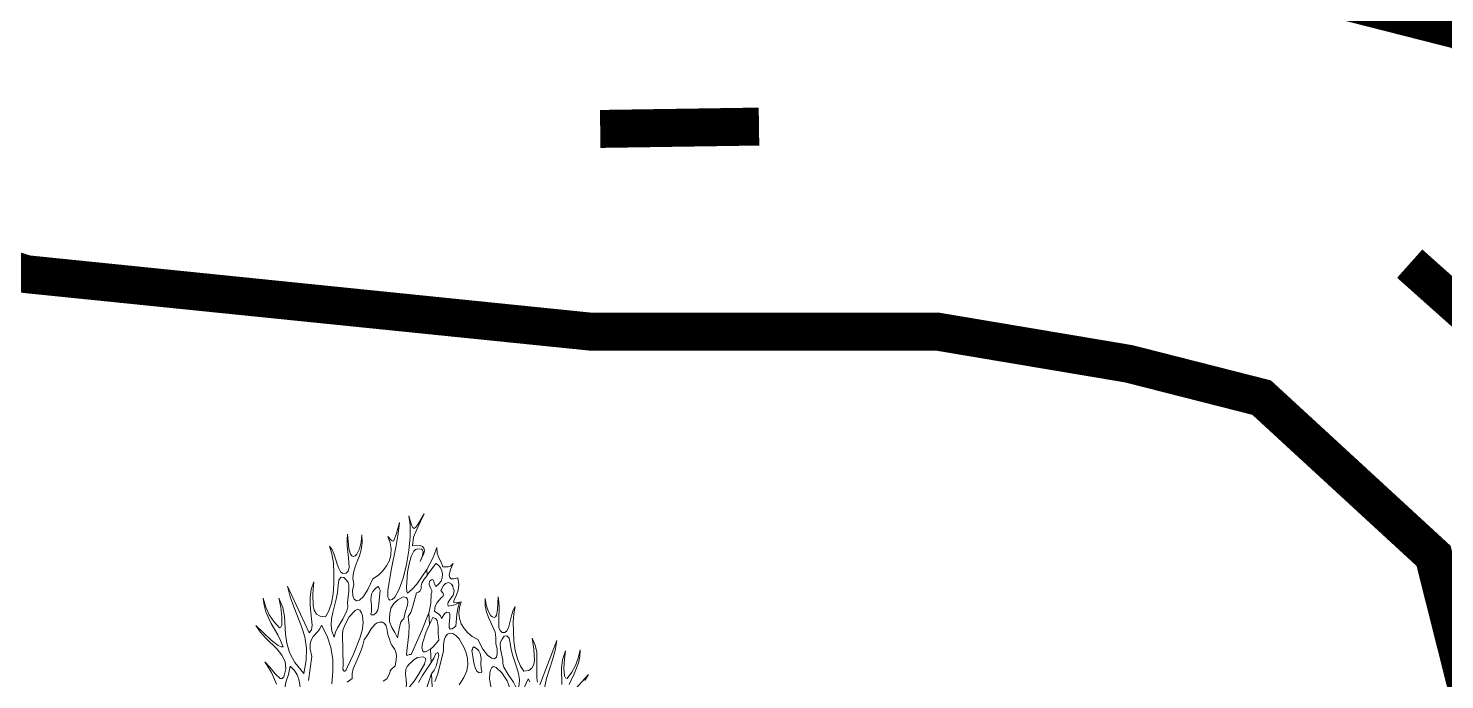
# Model space of a CAD drawing. Header units: inches. Extents: x -8940 to 26362, y -28010 to 990.
# Drawn here: x 4397.343 to 4401.739, y -7377.261 to -7375.24 of the extents above; entities that cross this region are included whole.
import ezdxf

# ---------------------------------------------------------------- set-up
doc = ezdxf.new("R2010")
doc.units = ezdxf.units.IN
doc.header["$MEASUREMENT"] = 0
doc.layers.add('Text', color=7, linetype='Continuous')
doc.layers.add('TREE', color=3, linetype='Continuous', lineweight=15)

# ---------------------------------------------------------------- blocks, each defined once
blk = doc.blocks.new('tree2')
at = {"layer": 'TREE'}
for points in [[(5207.2085, 5948.4395), (5207.207, 5948.4718), (5207.1941, 5948.4339)], [(5207.1753, 5948.4503), (5207.1851, 5948.4672), (5207.2061, 5948.4986), (5207.2042, 5948.5306), (5207.1919, 5948.5242), (5207.1882, 5948.5242), (5207.1854, 5948.526), (5207.1836, 5948.5337), (5207.1851, 5948.5454), (5207.1934, 5948.5725), (5207.2015, 5948.5904), (5207.1999, 5948.6184), (5207.1833, 5948.5756), (5207.158, 5948.518), (5207.154, 5948.518), (5207.1494, 5948.5162), (5207.1472, 5948.5162), (5207.146, 5948.5174), (5207.1469, 5948.5257), (5207.1519, 5948.5667), (5207.1531, 5948.5873), (5207.1503, 5948.6092), (5207.1571, 5948.6193), (5207.1617, 5948.6341), (5207.1703, 5948.6661), (5207.1753, 5948.6677), (5207.1787, 5948.6701), (5207.1814, 5948.676), (5207.1817, 5948.6831), (5207.1836, 5948.6895), (5207.1888, 5948.6991), (5207.1959, 5948.7083), (5207.1956, 5948.7222), (5207.1716, 5948.6871), (5207.1596, 5948.6741), (5207.1491, 5948.6658), (5207.1469, 5948.6689), (5207.146, 5948.6803), (5207.1488, 5948.7163), (5207.1525, 5948.736), (5207.1577, 5948.7539), (5207.1642, 5948.7665), (5207.1682, 5948.7705), (5207.1728, 5948.772), (5207.1827, 5948.7717), (5207.1851, 5948.7693), (5207.1864, 5948.7659), (5207.1848, 5948.7557), (5207.1796, 5948.7419), (5207.1882, 5948.761), (5207.1894, 5948.7684), (5207.1882, 5948.7742), (5207.1848, 5948.7782), (5207.179, 5948.7807), (5207.1605, 5948.7798), (5207.1633, 5948.8004), (5207.171, 5948.8192), (5207.1802, 5948.8379), (5207.1888, 5948.8567), (5207.1737, 5948.8306), (5207.1685, 5948.8241), (5207.1648, 5948.8216), (5207.1614, 5948.8235), (5207.1586, 5948.829), (5207.1519, 5948.8518), (5207.1553, 5948.8302), (5207.1553, 5948.8013), (5207.1522, 5948.7684), (5207.1466, 5948.7342), (5207.1386, 5948.7018), (5207.1291, 5948.675), (5207.118, 5948.656), (5207.1122, 5948.6504), (5207.1063, 5948.6483), (5207.1035, 5948.651), (5207.1017, 5948.656), (5207.1017, 5948.6717), (5207.1094, 5948.7206), (5207.1214, 5948.7801), (5207.1263, 5948.8093), (5207.1294, 5948.8355), (5207.1217, 5948.8065), (5207.1158, 5948.7927), (5207.1131, 5948.7908), (5207.11, 5948.7921), (5207.1011, 5948.8016), (5207.1069, 5948.7871), (5207.1094, 5948.7724), (5207.1085, 5948.7579), (5207.1051, 5948.744), (5207.0986, 5948.7311), (5207.0897, 5948.7191), (5207.0786, 5948.7086), (5207.0657, 5948.7), (5207.0536, 5948.6744), (5207.0429, 5948.6575), (5207.0336, 5948.6489), (5207.0259, 5948.6467), (5207.0204, 5948.6507), (5207.0173, 5948.6593), (5207.0167, 5948.6717), (5207.0195, 5948.6864), (5207.0173, 5948.7015), (5207.0188, 5948.7154), (5207.0225, 5948.7286), (5207.0278, 5948.7416), (5207.033, 5948.7554), (5207.0373, 5948.7702), (5207.0395, 5948.7868), (5207.0386, 5948.8056), (5207.037, 5948.7887), (5207.033, 5948.772), (5207.0268, 5948.7594), (5207.0228, 5948.7557), (5207.0182, 5948.7542), (5207.0145, 5948.7557), (5207.0118, 5948.7597), (5207.0078, 5948.7733), (5207.0047, 5948.8072), (5207.0031, 5948.7936), (5207.0034, 5948.7791), (5207.0068, 5948.7505), (5207.0081, 5948.7271), (5207.0059, 5948.7188), (5207.0007, 5948.7135), (5206.9933, 5948.7129), (5206.9877, 5948.7169), (5206.9834, 5948.7246), (5206.9797, 5948.7351), (5206.972, 5948.7588), (5206.9671, 5948.7696), (5206.9613, 5948.7785), (5206.9665, 5948.76), (5206.9702, 5948.7382), (5206.9717, 5948.7138), (5206.9717, 5948.6886), (5206.9696, 5948.6643), (5206.9656, 5948.6418), (5206.9597, 5948.623), (5206.9517, 5948.6088), (5206.9388, 5948.6098), (5206.9298, 5948.615), (5206.9243, 5948.6242), (5206.9215, 5948.6359), (5206.9212, 5948.6643), (5206.9234, 5948.6932), (5206.9166, 5948.6747), (5206.9141, 5948.6556), (5206.9144, 5948.6369), (5206.9163, 5948.6187), (5206.9191, 5948.5885), (5206.9175, 5948.5771), (5206.9123, 5948.5697), (5206.8596, 5948.6821), (5206.8661, 5948.6569), (5206.8747, 5948.6326), (5206.8938, 5948.5851), (5206.9012, 5948.5602), (5206.9052, 5948.5334), (5206.9049, 5948.5045), (5206.8988, 5948.4718), (5206.8772, 5948.4983), (5206.8643, 5948.5223), (5206.8578, 5948.5451), (5206.855, 5948.567), (5206.8529, 5948.6095), (5206.8486, 5948.631), (5206.8393, 5948.6538), (5206.8436, 5948.6319), (5206.8464, 5948.6079), (5206.8461, 5948.5891), (5206.8439, 5948.5836), (5206.8405, 5948.5817), (5206.8267, 5948.5971), (5206.8156, 5948.6135), (5206.8073, 5948.6319), (5206.8011, 5948.6538), (5206.8033, 5948.6363), (5206.8079, 5948.6205), (5206.8138, 5948.6058), (5206.8208, 5948.5922), (5206.8362, 5948.5654), (5206.843, 5948.5513), (5206.8492, 5948.5362), (5206.8442, 5948.5362), (5206.8375, 5948.5392), (5206.8202, 5948.5525), (5206.7836, 5948.5873), (5206.794, 5948.5725), (5206.807, 5948.5583), (5206.8347, 5948.5309), (5206.8461, 5948.5165), (5206.8538, 5948.5008), (5206.8559, 5948.4835), (5206.8513, 5948.4638), (5206.847, 5948.4598), (5206.8418, 5948.4604), (5206.8301, 5948.4709), (5206.8174, 5948.4872), (5206.8051, 5948.5005), (5206.8215, 5948.4743), (5206.8329, 5948.4466)], [(5207.5762, 5948.4549), (5207.5851, 5948.4693), (5207.5537, 5948.4349)], [(5207.538, 5948.4456), (5207.5503, 5948.4712), (5207.5605, 5948.498), (5207.5636, 5948.5128), (5207.5645, 5948.5291), (5207.5602, 5948.5088), (5207.5537, 5948.4912), (5207.5448, 5948.4755), (5207.5331, 5948.4604), (5207.5294, 5948.462), (5207.5272, 5948.4666), (5207.5254, 5948.4841), (5207.5266, 5948.5063), (5207.5294, 5948.5266), (5207.5223, 5948.5051), (5207.5199, 5948.485), (5207.5208, 5948.4456)], [(5207.4786, 5948.4364), (5207.4838, 5948.4598), (5207.498, 5948.5048), (5207.5045, 5948.5275), (5207.5088, 5948.5513), (5207.4678, 5948.4444)], [(5207.4623, 5948.4509), (5207.4601, 5948.461), (5207.4607, 5948.4894), (5207.4601, 5948.5232), (5207.4564, 5948.5405), (5207.4493, 5948.5571), (5207.453, 5948.5306), (5207.4546, 5948.5045), (5207.453, 5948.4937), (5207.4484, 5948.4847), (5207.4407, 5948.4792), (5207.429, 5948.4777), (5207.4207, 5948.49), (5207.4136, 5948.5072), (5207.4084, 5948.5275), (5207.405, 5948.55), (5207.4031, 5948.5956), (5207.4047, 5948.6159), (5207.4084, 5948.6332), (5207.4035, 5948.6245), (5207.3998, 5948.6141), (5207.3945, 5948.5919), (5207.3918, 5948.582), (5207.3884, 5948.5747), (5207.3834, 5948.5707), (5207.377, 5948.571), (5207.3717, 5948.5753), (5207.369, 5948.5827), (5207.3684, 5948.6045), (5207.3696, 5948.631), (5207.369, 5948.6443), (5207.3668, 5948.6569), (5207.3659, 5948.6255), (5207.3634, 5948.6125), (5207.361, 5948.6085), (5207.3579, 5948.607), (5207.3536, 5948.6082), (5207.3496, 5948.6113), (5207.3428, 5948.6227), (5207.3382, 5948.6375), (5207.3357, 5948.6529), (5207.336, 5948.6353), (5207.3391, 5948.6202), (5207.344, 5948.607), (5207.3496, 5948.5947), (5207.3597, 5948.5713), (5207.3619, 5948.5586), (5207.3613, 5948.5445), (5207.3647, 5948.5309), (5207.365, 5948.5195), (5207.3628, 5948.5115), (5207.3579, 5948.5075), (5207.3508, 5948.5088), (5207.3416, 5948.5162), (5207.3305, 5948.5309), (5207.3179, 5948.5537), (5207.3049, 5948.5608), (5207.2941, 5948.5697), (5207.2852, 5948.5802), (5207.2784, 5948.5916), (5207.2741, 5948.6042), (5207.2726, 5948.6175), (5207.2738, 5948.631), (5207.2781, 5948.6449), (5207.2658, 5948.6424), (5207.2603, 5948.643), (5207.26, 5948.6467), (5207.2627, 5948.6529), (5207.267, 5948.6615), (5207.2707, 5948.6729), (5207.2726, 5948.6864), (5207.2704, 5948.7021), (5207.2603, 5948.6997), (5207.2538, 5948.7003), (5207.2504, 5948.7034), (5207.2495, 5948.7086), (5207.2526, 5948.7225), (5207.259, 5948.7369), (5207.2526, 5948.7308), (5207.2464, 5948.7292), (5207.2341, 5948.7289), (5207.2295, 5948.74), (5207.2239, 5948.7505), (5207.2199, 5948.7619), (5207.2196, 5948.7754), (5207.2101, 5948.7496), (5207.1956, 5948.7222), (5207.1959, 5948.7086), (5207.2172, 5948.7373), (5207.2233, 5948.7326), (5207.2282, 5948.7265), (5207.2316, 5948.7191), (5207.2329, 5948.7111), (5207.2322, 5948.7028), (5207.2295, 5948.6948), (5207.2245, 5948.6877), (5207.2172, 5948.6818), (5207.2138, 5948.6871), (5207.2122, 5948.6938), (5207.2095, 5948.6981), (5207.2064, 5948.6975), (5207.2018, 5948.6948), (5207.2011, 5948.6864), (5207.2045, 5948.6787), (5207.2073, 5948.6717), (5207.2073, 5948.668), (5207.2055, 5948.664), (5207.2051, 5948.6406), (5207.1999, 5948.6169), (5207.2015, 5948.5904), (5207.2058, 5948.5987), (5207.2095, 5948.6073), (5207.2159, 5948.6045), (5207.2199, 5948.5996), (5207.2227, 5948.5851), (5207.2224, 5948.5682), (5207.2239, 5948.5525), (5207.211, 5948.5362), (5207.2042, 5948.5306), (5207.2061, 5948.4983), (5207.2125, 5948.5091), (5207.2168, 5948.5199), (5207.2215, 5948.5223), (5207.223, 5948.5208), (5207.2245, 5948.5152), (5207.2178, 5948.49), (5207.2128, 5948.4798), (5207.207, 5948.4712), (5207.2085, 5948.4392)], [(5207.215, 5948.453), (5207.2215, 5948.4709), (5207.2356, 5948.5269), (5207.2353, 5948.5408), (5207.2369, 5948.5522), (5207.2402, 5948.5608), (5207.2452, 5948.5667), (5207.251, 5948.5691), (5207.2578, 5948.5685), (5207.2652, 5948.5639), (5207.2732, 5948.5556), (5207.2852, 5948.534), (5207.2901, 5948.5217), (5207.2935, 5948.5081), (5207.2941, 5948.494), (5207.2914, 5948.4789), (5207.2846, 5948.4626), (5207.2732, 5948.445)], [(5206.9723, 5948.5593), (5206.9665, 5948.5737), (5206.9646, 5948.5885), (5206.9659, 5948.6036), (5206.969, 5948.619), (5206.977, 5948.651), (5206.9803, 5948.6674), (5206.9816, 5948.684), (5206.9834, 5948.6975), (5206.9887, 5948.7037), (5206.9954, 5948.7034), (5207.0019, 5948.6966), (5207.0056, 5948.6911), (5207.0078, 5948.6846), (5207.0078, 5948.6707), (5207.0056, 5948.6563), (5207.0044, 5948.6421), (5207.005, 5948.6326), (5207.0025, 5948.623), (5206.9927, 5948.6033), (5206.9803, 5948.5824), (5206.9754, 5948.5713), (5206.9723, 5948.5593)], [(5207.0681, 5948.6132), (5207.0616, 5948.6132), (5207.0607, 5948.6159), (5207.062, 5948.6202), (5207.062, 5948.6239), (5207.062, 5948.6369), (5207.0607, 5948.6501), (5207.062, 5948.6634), (5207.065, 5948.6698), (5207.0706, 5948.6763), (5207.077, 5948.6812), (5207.0798, 5948.6794), (5207.081, 5948.6754), (5207.0832, 5948.6723), (5207.081, 5948.6563), (5207.0801, 5948.6393), (5207.077, 5948.6242), (5207.0733, 5948.6181), (5207.0681, 5948.6132)], [(5207.2135, 5948.6218), (5207.2156, 5948.6344), (5207.2199, 5948.6433), (5207.2298, 5948.6541), (5207.2338, 5948.6578), (5207.2353, 5948.6615), (5207.2341, 5948.6661), (5207.2289, 5948.6723), (5207.2359, 5948.684), (5207.2402, 5948.6889), (5207.2476, 5948.6911), (5207.255, 5948.6871), (5207.2578, 5948.6821), (5207.2587, 5948.6772), (5207.2609, 5948.6723), (5207.2606, 5948.6661), (5207.2587, 5948.6606), (5207.2526, 5948.652), (5207.247, 5948.6436), (5207.2461, 5948.6393), (5207.247, 5948.6341), (5207.2593, 5948.6369), (5207.2741, 5948.6421), (5207.2698, 5948.6292), (5207.2673, 5948.6141), (5207.2652, 5948.5861), (5207.2563, 5948.5796), (5207.2513, 5948.579), (5207.2492, 5948.583), (5207.2489, 5948.5901), (5207.2507, 5948.6076), (5207.2507, 5948.615), (5207.2492, 5948.6193), (5207.2427, 5948.6199), (5207.2381, 5948.6159), (5207.2304, 5948.6045), (5207.2286, 5948.6113), (5207.2239, 5948.6153), (5207.2135, 5948.6218)], [(5207.1251, 5948.5577), (5207.1186, 5948.571), (5207.1109, 5948.583), (5207.1057, 5948.5971), (5207.1051, 5948.6058), (5207.1066, 5948.6162), (5207.1088, 5948.6292), (5207.1155, 5948.6403), (5207.1257, 5948.6498), (5207.1383, 5948.6569), (5207.1457, 5948.655), (5207.1491, 5948.6507), (5207.15, 5948.6443), (5207.1485, 5948.6366), (5207.1432, 5948.6193), (5207.1402, 5948.6039), (5207.1359, 5948.6002), (5207.1328, 5948.5956), (5207.1294, 5948.5836), (5207.1251, 5948.5577)], [(5206.9936, 5948.4918), (5206.9921, 5948.5654), (5206.993, 5948.5756), (5206.9967, 5948.5867), (5207.0087, 5948.6088), (5207.0228, 5948.6239), (5207.029, 5948.6267), (5207.0339, 5948.6245), (5207.0379, 5948.6181), (5207.0404, 5948.6107), (5207.0422, 5948.5944), (5207.0398, 5948.5759), (5207.0342, 5948.5568), (5207.0188, 5948.5189), (5207.0041, 5948.4878), (5207.0004, 5948.4792), (5206.9982, 5948.4777), (5206.9961, 5948.478), (5206.9933, 5948.4826), (5206.9936, 5948.4918)], [(5206.9101, 5948.4552), (5206.9181, 5948.5131), (5206.9144, 5948.5306), (5206.9144, 5948.5442), (5206.9172, 5948.554), (5206.9215, 5948.5614), (5206.9326, 5948.5734), (5206.9379, 5948.5799), (5206.9419, 5948.5882), (5206.9557, 5948.5623), (5206.9643, 5948.5349), (5206.9687, 5948.5063), (5206.9693, 5948.4767), (5206.9668, 5948.4475)], [(5207.0031, 5948.4509), (5207.0155, 5948.4598), (5207.0158, 5948.4718), (5207.0182, 5948.4832), (5207.0272, 5948.5051), (5207.0376, 5948.5279), (5207.0416, 5948.5402), (5207.0444, 5948.5534), (5207.053, 5948.566), (5207.0616, 5948.5796), (5207.0706, 5948.591), (5207.0758, 5948.5944), (5207.0817, 5948.5959), (5207.0887, 5948.5953), (5207.0937, 5948.5922), (5207.0971, 5948.587), (5207.0992, 5948.5805), (5207.1017, 5948.5657), (5207.106, 5948.5525), (5207.1081, 5948.5457), (5207.1112, 5948.5402), (5207.1183, 5948.5297), (5207.1208, 5948.5235), (5207.1223, 5948.5152), (5207.1217, 5948.5045), (5207.1189, 5948.4903), (5207.1103, 5948.4829), (5207.1069, 5948.4789), (5207.1066, 5948.4727), (5207.0989, 5948.4592), (5207.0906, 5948.4533)], [(5207.3215, 5948.474), (5207.316, 5948.478), (5207.3123, 5948.4835), (5207.3086, 5948.4974), (5207.3064, 5948.5128), (5207.3037, 5948.5272), (5207.3052, 5948.53), (5207.3061, 5948.534), (5207.3083, 5948.5359), (5207.3151, 5948.5319), (5207.3203, 5948.5263), (5207.3237, 5948.5205), (5207.3259, 5948.5084), (5207.3252, 5948.4961), (5207.3262, 5948.4841), (5207.3277, 5948.4771), (5207.3271, 5948.4743), (5207.3215, 5948.474)], [(5207.4133, 5948.4309), (5207.4093, 5948.4416), (5207.4041, 5948.4515), (5207.3915, 5948.47), (5207.381, 5948.4872), (5207.3782, 5948.4958), (5207.3782, 5948.5048), (5207.373, 5948.5309), (5207.372, 5948.5436), (5207.3733, 5948.5494), (5207.3767, 5948.5549), (5207.3819, 5948.5617), (5207.3881, 5948.5627), (5207.3936, 5948.5574), (5207.3964, 5948.5451), (5207.3985, 5948.53), (5207.4025, 5948.5149), (5207.4124, 5948.486), (5207.4161, 5948.4718), (5207.4182, 5948.458), (5207.4176, 5948.4444), (5207.4133, 5948.4309)], [(5207.1463, 5948.4453), (5207.1457, 5948.4576), (5207.1439, 5948.4703), (5207.1448, 5948.4826), (5207.1479, 5948.4887), (5207.1531, 5948.4949), (5207.1596, 5948.5001), (5207.1651, 5948.506), (5207.1728, 5948.5106), (5207.1867, 5948.5121), (5207.1925, 5948.5091), (5207.1928, 5948.5045), (5207.1907, 5948.4995), (5207.1897, 5948.4949), (5207.1734, 5948.4669), (5207.1648, 5948.4533), (5207.1546, 5948.441), (5207.1497, 5948.4345), (5207.146, 5948.4324), (5207.1445, 5948.4355), (5207.1463, 5948.4453)], [(5206.888, 5948.3376), (5206.8781, 5948.3419), (5206.8716, 5948.3483), (5206.8673, 5948.357), (5206.8646, 5948.3665), (5206.8612, 5948.3874), (5206.8559, 5948.4068), (5206.8532, 5948.4195), (5206.8526, 5948.4309), (5206.8556, 5948.4509), (5206.8618, 5948.4697), (5206.8664, 5948.4894), (5206.8763, 5948.4795), (5206.883, 5948.4687), (5206.8873, 5948.4576), (5206.8895, 5948.4456), (5206.892, 5948.4216), (5206.8963, 5948.3982), (5206.896, 5948.3813), (5206.8969, 5948.3634), (5206.8954, 5948.3477), (5206.8926, 5948.3419), (5206.888, 5948.3376)], [(5207.3982, 5948.3671), (5207.3988, 5948.3588), (5207.3967, 5948.3545), (5207.3927, 5948.3551), (5207.3887, 5948.3628), (5207.373, 5948.3905), (5207.356, 5948.4241), (5207.3499, 5948.4416), (5207.3465, 5948.4583), (5207.3468, 5948.4734), (5207.3486, 5948.4804), (5207.352, 5948.4866), (5207.3563, 5948.4887), (5207.3622, 5948.4869), (5207.3764, 5948.4737), (5207.3887, 5948.4543), (5207.3927, 5948.4441), (5207.3945, 5948.4349), (5207.3982, 5948.3671)], [(5207.4281, 5948.4345), (5207.4392, 5948.4592), (5207.4432, 5948.4521)]]:
    blk.add_lwpolyline(points, dxfattribs=at)

msp = doc.modelspace()

# ---------------------------------------------------------------- hatches: boundary and pattern name
at = {"layer": 'Text', "lineweight": 25}
h = msp.add_hatch(dxfattribs=at)
h.set_pattern_fill('ACAD_ISO07W100', color=0, scale=0.784833, style=0)
h.set_pattern_definition([(0, (-582.442, -27753.198), (0, 3.9241642), [0.3924164, -2.35449854])])
h.paths.add_polyline_path([(4453.012436, -7368.509246), (4432.544063, -7360.765981), (4417.35118, -7356.454306), (4399.865945, -7352.632595), (4389.807755, -7348.417064), (4382.319111, -7347.246699), (4375.943644, -7343.680138), (4368.217405, -7333.076598), (4361.929936, -7322.334389), (4357.719224, -7314.672477), (4356.412451, -7309.03143), (4355.412858, -7306.651874), (4313.200953, -7306.651874), (4313.200953, -7400.608297), (4453.122434, -7400.608297)])
h.paths.add_polyline_path([(4387.774257, -7337.654416), (4394.795484, -7337.654416), (4394.795484, -7334.638043), (4387.774257, -7334.638043)], flags=25)

# ---------------------------------------------------------------- linework, layer by layer
at = {"layer": 'Text', "const_width": 0.117725}
for points in [[(4371.019125, -7374.590335), (4373.914265, -7375.010039), (4375.872224, -7375.226362), (4378.652966, -7374.943478), (4383.871257, -7374.054149), (4386.313206, -7373.717646), (4389.313944, -7373.373747), (4390.523918, -7373.394085), (4392.231083, -7373.84707), (4393.656653, -7373.956156), (4396.028203, -7374.279717), (4397.590171, -7374.765982), (4399.152138, -7374.924989), (4400.269715, -7374.924989), (4401.017699, -7375.050715), (4401.787683, -7375.2467), (4402.830462, -7376.206288), (4403.428849, -7378.582147), (4413.963812, -7400.608297)], [(4370.793315, -7375.826458), (4373.75519, -7376.255837), (4375.866758, -7376.489132), (4378.822186, -7376.188477), (4384.0625, -7375.295394), (4386.470426, -7374.96358), (4389.375142, -7374.630686), (4390.34979, -7374.647068), (4392.020391, -7375.090351), (4393.523755, -7375.20539), (4395.754814, -7375.509783), (4397.337425, -7376.002475), (4399.088387, -7376.180721), (4400.164914, -7376.180721), (4400.758306, -7376.280463), (4401.170676, -7376.385424), (4401.70431, -7376.876486), (4402.241824, -7379.01065), (4412.502481, -7400.554678)], [(4399.61075, -7375.544376), (4399.11796, -7375.551772)], [(4402.127498, -7376.413367), (4401.630308, -7375.969627)]]:
    msp.add_lwpolyline(points, dxfattribs=at)

# ---------------------------------------------------------------- block references
at = {"layer": 'TREE', "color": 3, "xscale": 1.288602291024512, "yscale": 1.288602291008523, "zscale": 1.288602291016571}
msp.add_blockref('tree2', (-2311.424016, -15042.456239), dxfattribs=at)

doc.saveas('drawing.dxf')
